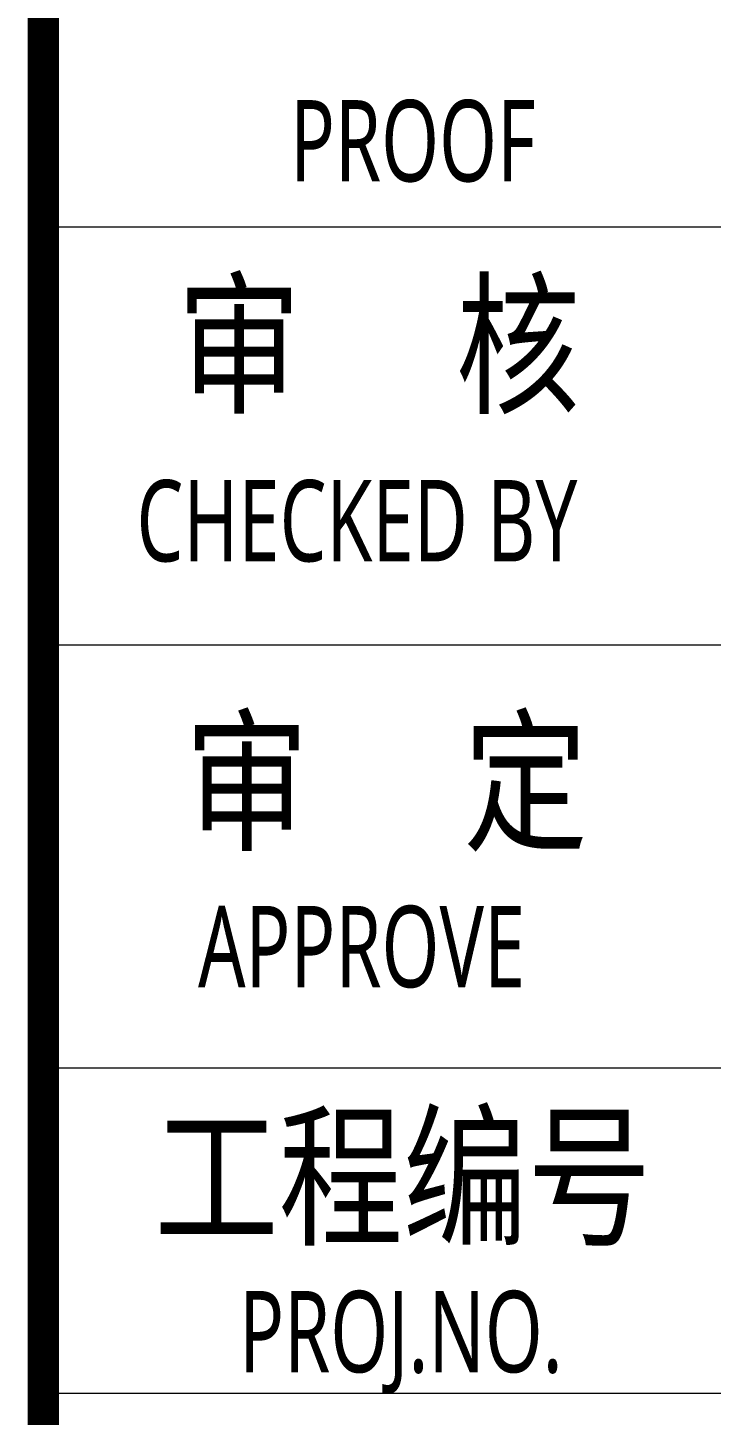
# Model space of a CAD drawing. Header units: inches. Extents: x -3733042 to -3450527, y 579159 to 997713.
# Drawn here: x -3458413 to -3455264, y 600411 to 606807 of the extents above; entities that cross this region are included whole.
import ezdxf
from ezdxf.enums import TextEntityAlignment as Align

# ---------------------------------------------------------------- set-up
doc = ezdxf.new("R2010")
doc.units = ezdxf.units.IN
doc.header["$LTSCALE"] = 1000
doc.header["$MEASUREMENT"] = 0
doc.layers.get('0').update_dxf_attribs({"lineweight": 18})
doc.layers.add('0-TK', color=4, linetype='Continuous', lineweight=18)
doc.layers.add('PUB_TITLE', color=153, linetype='Continuous', lineweight=18)
doc.styles.add('-黑体', font='', dxfattribs={"width": 0.7})
doc.styles.get('-黑体').set_extended_font_data('微软雅黑')

msp = doc.modelspace()

# ---------------------------------------------------------------- linework, layer by layer
at = {"layer": '0-TK'}
msp.add_lwpolyline([(-3458341, 594512.6, 144, 144, 0), (-3458341, 654512.6, 144, 144, 0)], format="xyseb", dxfattribs=at)
at = {"layer": 'PUB_TITLE'}
for p, q in [((-3458341, 605888.8), (-3452026.8, 605888.8)), ((-3458341, 603962.6), (-3452026.8, 603962.6)), ((-3458341, 602012.6), (-3452026.8, 602012.6)), ((-3458341, 600512.6), (-3452026.8, 600512.6))]:
    msp.add_line(p, q, dxfattribs=at)

# ---------------------------------------------------------------- texts
at = {"style": '-黑体'}
for s, height, width, p in [('PROOF', 375, 0.7, (-3457204.5, 606285.7)), ('工程编号', 525, 0.8, (-3457830.1, 601510.5)), ('PROJ.NO.', 375, 0.7, (-3457438.8, 600796.1))]:
    msp.add_text(s, height=height, dxfattribs=dict(at, width=width)).set_placement(p, align=Align.MIDDLE_LEFT)
at = {"style": '-黑体', "width": 0.7}
msp.add_text('APPROVE', height=375, dxfattribs=at).set_placement((-3457628.1, 602383.7))
at = {"style": '-黑体'}
for s, insert, char_height, width, attachment_point in [('{\\W0.8;审     核}', (-3457725.5, 605316.6), 525, 2848.416, 4), ('CHECKED BY', (-3457912.2, 604531.7), 375, 3164.086, 4), ('{\\W0.8;审     定}', (-3457689.7, 603008.3), 525, 2840.366, 7)]:
    msp.add_mtext(s, dxfattribs=dict(at, insert=insert, char_height=char_height, width=width, attachment_point=attachment_point))

doc.saveas('drawing.dxf')
